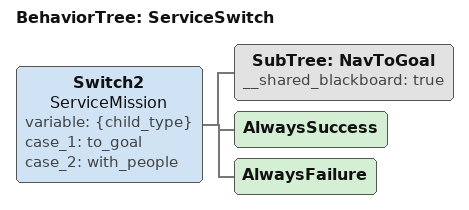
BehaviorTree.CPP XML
<?xml version="1.0"?>
<root>
    <include ros_pkg="autoware_behavior_tree" path="behavior_trees/autoware_bt0_navigation.xml"/>
    <!-- autoware nav 功能分类 三级 -->
    <BehaviorTree ID="ServiceSwitch">
        <Switch2 name="ServiceMission" variable="{child_type}" case_1="to_goal" case_2="with_people">
            <SubTree ID="NavToGoal" __shared_blackboard="true"/>
            <AlwaysSuccess/>
            <!-- 其他未设置任务默认返回失败 -->
            <AlwaysFailure/>
        </Switch2>
    </BehaviorTree>
</root>
